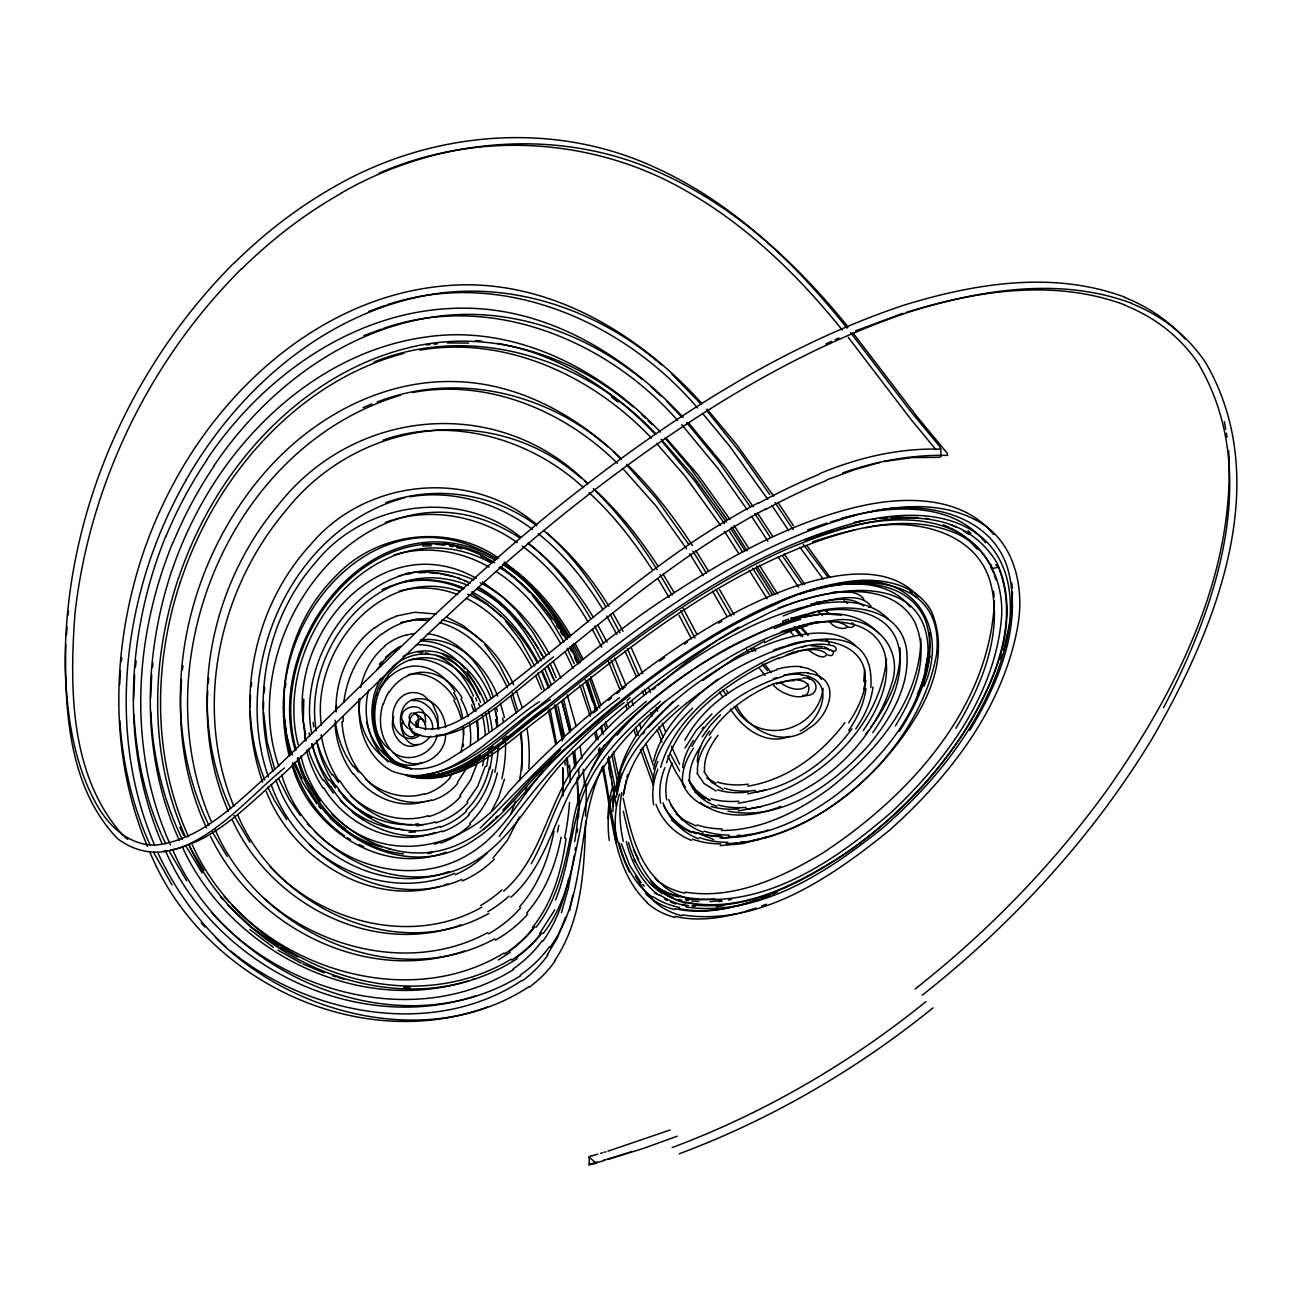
<?xml version="1.0" encoding="UTF-8"?>
<svg xmlns="http://www.w3.org/2000/svg" width="1302" height="1302" viewBox="0 0 1302 1302"><rect width="100%" height="100%" fill="white"/><g stroke="black" fill="none" stroke-linecap="round" stroke-linejoin="round"><path stroke-width="1.5" d="M864.658 669.309L863.747 681.402M335.949 710.583C335.574 683.875 345.242 656.826 363.697 637.313A81.342 70.894 -63.3 0 1 374.943 627.483M585.705 820.781C584.289 868.467 582.157 920.075 554.489 960.909M994.435 600.727C989.911 708.369 908.601 796.629 822.62 853.087C781.835 877.402 734.084 900.073 685.324 892.114M1012.549 592.215L1010.905 618.531L1003.386 650.837M119.654 684.592L120.435 671.148M263.395 708.906L263.639 701.713M359.222 698.604C354.844 750.164 404.987 789.158 451.713 757.585C531.932 708.516 597.976 639.428 678.244 590.115C736.541 552.585 799.021 518.701 867.539 504.655C910.489 496.29 963.659 497.576 993.572 534.438M250.098 707.474L250.537 695.284M133.634 698.881L134.659 674.875M432.362 729.478C434.949 718.265 419.618 705.131 411.465 716.539C405.964 723.196 410.748 737.388 420.465 734.995M150.609 698.002L151.716 674.892M336.128 711.966L336.616 705.505M283.722 705.521L284.259 696.521M303.789 699.174L303.301 721.145L305.514 740.187M65.8 644.604C64.465 711.266 68.941 788.035 117.701 838.813C179.22 884.025 241.179 802.537 284.503 767.952M66.5 634.79L67.069 626.929M207.718 690.906C205.358 731.919 211.787 773.73 228.403 811.39M208.255 683.452L208.645 677.854M181.596 679.693C177.43 730.129 185.047 782.046 206.595 828.039M823.141 688.416C817.298 732.212 757.699 747.413 734.54 706.823M264.208 692.697L264.68 687.277M251.319 686.528L251.628 683.029M121.346 661.497L121.721 657.64M438.416 729.12L437.7 716.019L432.769 704.268M445.658 734.019C446.13 758.594 414.166 774.006 396.378 755.778M135.489 666.933L136.124 660.977M152.578 667.145L153.001 663.255M425.119 724.644C429.823 693.657 385.538 708.337 408.112 728.436M616.871 787.092C620.143 753.256 641.528 724.579 664.964 701.371M616.936 794.855L621.477 773.486M623.967 793.309L626.213 780.142M360.084 698.962C355.69 726.19 366.741 757.455 391.821 771.044C448.881 793.178 496.827 728.453 539.353 701.762M182.443 669.781L182.964 665.81M67.932 615.146L68.469 611.24M566.061 838.407C561.78 870.045 552.813 902.351 532.355 927.545M343.809 702.331C346.446 680.588 355.69 659.496 370.81 643.53M575.077 850.255L575.468 847.602M863.812 689.149C875.025 642.765 818.877 632.642 786.375 645.906M870.843 687.602C876.718 598.464 752.735 654.288 716.702 680.897C676.633 709.02 631.193 743.979 623.219 795.652M616.123 789.435C621.998 746.746 656.127 715.303 688.172 689.914C717.321 667.845 749.513 648.998 784.732 638.566C807.549 632.398 836.828 627.678 855.56 645.808M616.188 797.198C621.266 758.74 650.251 729.169 678.619 705.326M574.296 855.447L568.258 888.566L561.406 912.751M285.284 687.244L285.887 683.534M572.701 895.271L569.576 910.554M554.017 830.969C548.728 858.49 538.247 885.751 519.433 906.924M561.113 837.17C555.824 864.707 545.359 891.968 526.529 913.141M930.084 656.11L926.113 672.092L920.123 688.237M568.746 878.297C563.912 900.479 556.41 922.565 542.934 941.086M360.67 687.521C363.876 671.734 372.095 656.794 384.595 646.476M368.596 690.076C362.151 715.123 368.678 744.093 388.029 761.882M653.539 761.149C661.481 727.688 688.009 702.689 713.984 682.085M653.604 768.896C658.942 744.793 675.282 724.937 692.599 708.142M660.635 767.366C675.803 714.505 726.19 680.555 772.802 657.038M940.874 456.123L939.605 457.327L911.791 457.604L884.025 461.51M489.601 766.829C485.955 783.055 478.127 798.565 466.1 810.186M492.758 769.547C488.95 786.18 480.926 802.065 468.639 814.043M497.348 772.916C492.905 791.811 483.726 809.877 469.68 823.434M504.46 779.133L498.65 797.101L491.749 810.755M393.757 716.637C387.882 730.829 402.139 753.305 418.088 744.207M485.304 766.292L477.557 786.587L466.979 801.755M925.185 669.765L929.514 647.81L929.758 632.821M666.559 762.744C681.337 716.1 724.97 685.438 766.227 663.369M626.913 777.392L627.678 774.657M180.213 582.336C153.262 664.427 152.155 757.373 188.595 836.779M477.476 762.777L470.445 780.37L459.883 795.538M171.359 571.903C142.927 658.307 141.104 756.543 179.302 840.311M178.455 578.121C150.462 661.465 148.77 756.104 185.551 837.072M425.266 729.852C427.43 722.822 420.953 715.84 414.687 713.838M437.13 735.532C433.029 754.428 408.877 764.29 393.139 752.458M515.478 801.267L510.921 813.945M1000.668 659.333L1002.296 654.239M565.524 917.259L557.451 937.652L547.393 954.692M383.423 703.91L385.864 697.53A43.471 38.214 -61 0 1 389.152 691.574M923.997 686.268C949.304 629.842 915.469 572.424 850.352 582.303M402.985 720.885C398.07 729.348 409.935 743.116 417.161 733.612M165.761 536.245C126.522 632.935 120.207 746.209 161.839 843.191M172.857 542.462C133.797 637.768 127.303 749.887 170.464 844.982M377.043 695.528L377.857 693.413M555.58 900.007C566.94 871.315 570.13 840.376 578.007 810.723C589.367 764.795 625.058 730.357 660.439 701.42M519.27 817.054L507.357 840.392L492.986 858.051M829.26 643.92L828.023 640.975M591.385 769.384L604.453 744.793M917.308 694.422L919.424 689.783M684.917 740.333C703.438 705.212 739.455 681.434 776.676 669.912M684.998 748.097L696.358 730.194L711.966 713.935M692.029 746.551C710.534 711.429 746.567 687.651 783.771 676.112M602.549 766.748C574.931 823.84 588.65 894.409 550.03 947.286M430.685 736.118C401.683 770.784 383.162 691.639 424.55 699.207A24.836 22.476 -63 0 1 427.626 700.118A27.098 24.526 -63.2 0 1 430.604 701.55C439.685 706.823 444.714 717.239 445.61 727.427M465.66 769.58L457.23 782.73M554.717 909.87L539.451 933.762M1163.532 707.718C1217.175 605.284 1262.061 472.431 1198.735 364.365M409.739 722.382C407.233 728.274 413.971 733.238 418.853 734.898C427.3 738.022 436.723 736.981 445.138 734.295C487.013 718.004 518.522 683.664 553.562 656.859M381.014 678.309C365.065 705.179 370.468 743.068 394.555 763.379M531.265 863.714C543.845 841.841 550.925 817.428 562.318 794.985C581.685 757.113 614.137 728.095 646.394 701.29M955.847 728.355C981.22 686.349 1002.459 636.06 991.375 586.209C979.088 531.395 913.662 517.106 865.765 527.815M969.892 730.227C997.804 684.299 1021.126 629.273 1009.245 574.638C995.558 512.679 920.726 498.878 867.604 512.418M895.434 725.8C914.085 695.577 930.67 656.078 914.395 621.363C893.937 585.151 844.721 588.439 810.088 597.748M702.169 729.006L703.373 727.053M702.25 736.769L710.876 724.823L720.462 714.814M709.281 735.223C723.131 713.073 745.102 696.944 768.554 686.089M186.267 479.592C236.883 391.349 320.227 316.891 421.913 296.238C507.178 278.514 596.56 308.672 661.465 364.755M377.287 669.374L383.846 660.374L391.69 652.676M899.356 731.333C920.237 699.239 938.921 658.259 925.152 619.817C907.836 579.195 854.991 579.276 818.584 588.862M872.747 732.668C890.242 707.556 905.72 676.194 898.217 644.881C888.989 610.801 847 605.43 817.526 611.859M863.259 730.568C878.72 707.816 892.472 678.912 883.96 651.016C872.291 619.085 831.294 618.352 803.464 625.318M206.872 459.508C263.216 375.35 356.276 309.046 460.355 308.2C547.182 306.898 625.855 355.592 683.257 417.437M213.984 465.709C266.064 388.452 347.78 326.33 442.306 315.833C514.306 307.711 586.73 334.142 642.244 379.403M844.9 722.61C821.513 754.151 787.124 779.817 747.739 786.18M851.996 728.827C828.609 760.368 794.236 786.017 754.835 792.381M870.615 727.688C887.411 704.691 901.57 677.203 900.04 647.973M536.18 927.219C557.972 898.982 565.198 863.145 571.969 828.951C577.86 784.829 601.459 745.428 634.269 715.823M543.276 933.436C566.777 902.986 573.173 864.056 580.692 827.388C588.781 771.272 630.168 728.176 673.411 695.154C720.299 659.805 773.16 626.604 832.857 620.517C870.81 613.519 905.02 646.313 891.447 684.478C871.526 748.162 811.895 800.584 745.265 809.372M795.636 679.595L803.513 681.206L808.233 684.543C800.974 693.331 787.466 688.14 779.979 682.297M642.993 734.035L644.75 731.773M388.37 675.624C368.238 699.841 370.842 738.82 393.334 760.661M865.488 734.328L868.564 730.455M450.134 776.513L451.534 774.788M617.115 735.223C638.208 709.297 665.322 689.035 692.436 669.846M543.406 770.947C519.303 798.81 502.507 834.224 469.827 853.64C421.295 884.302 354.274 871.347 314.807 831.571M648.396 727.248L672.955 701.55M379.37 664.215L381.437 661.823M499.187 836.437C535.187 786.913 574.54 739.487 624.097 702.641M502.832 810.153L531.07 778.808L560.739 749.806M234.393 262.565C128.117 368.905 63.44 518.001 65.198 668.919C66.988 715.823 73.709 764.258 97.276 805.629C109.319 826.786 129.988 845.861 155.768 845.112C205.553 839.139 240.968 797.931 277.131 767.203C371.086 676.324 462.666 582.531 565.231 501.107C667.438 420.416 778.352 347.52 902.514 305.612C973.75 283.559 1052.732 270.311 1124.602 297.1M241.505 268.782C149.372 360.654 89.529 484.279 74.963 613.6C69.494 688.742 69.771 776.724 123.397 835.851M495.476 818.112L497.364 816.11M493.653 820L483.791 829.407M415.973 727.183C420.237 723.342 419.407 714.375 413.385 712.861M392.732 667.21C366.513 691.281 367.294 736.965 393.058 761.084M503.646 891.121C541.811 858.067 547.393 804.603 575.663 764.941C608.441 720.527 652.937 686.154 698.523 655.769C732.603 634.123 769.108 615.081 808.672 605.837C834.924 600.173 867.457 597.96 887.964 618.71M510.758 897.338C543.39 868.825 552.78 825.045 572.148 788.149C627.141 703.861 720.397 640.698 815.768 612.054M420.09 734.816C415.159 739.796 406.745 739.715 401.423 735.386M653.148 689.653L655.638 687.391M658.177 685.129L685.275 662.816L717.256 640.226M593.468 712.926L597.472 709.525M480.21 828.088C525.357 783.348 568.225 735.89 619.508 697.677M608.604 700.264L611.468 697.905M616.888 693.527L619.524 691.395M550.437 699.483C507.52 727.379 465.335 783.723 408.307 775.846M915.143 988.967C988.885 930.881 1054.929 862.884 1109.581 786.506C1177.675 688.449 1235.614 572.994 1228.632 450.525M922.255 995.184C1012.403 924.062 1091.483 838.211 1151.342 740.024C1214.88 630.363 1275.537 483.433 1205.766 362.835A590.311 300.534 -44.9 0 0 1131.503 303.545M548.354 707.637C512.646 733.303 479.136 770.003 433.485 776.285M627.043 700.248L630.087 697.839M622.226 689.246L624.96 687.098M702.852 680.539L735.321 657.64L764.681 640.991M502.735 739.422L506.901 736.248M715.303 681.092L717.955 679.091M522.151 980.308C433.826 1039.045 309.274 1015.283 230.552 950.899M529.247 986.525C431.971 1050.616 293.78 1016.699 215.432 937.44M488.348 749.871L493.084 746.518M659.691 661.025L664.606 657.543M510.058 952.446L498.308 959.981M517.154 958.663C404.32 1032.014 241.309 963.594 189.441 845.551M800.193 730.927C819.121 721.568 835.998 685.308 808.249 676.34M695.268 667.942L699.532 665.094M513.639 969.485C417.73 1029.377 283.478 994.077 211.461 912.393M520.735 975.703C399.063 1050.502 226.45 976.777 172.84 849.994M684.478 644.051L687.554 642.016M701.013 664.134L714.538 655.655M475.246 758.627L480.129 755.486M504.151 952.95C417.796 1005.746 298.842 976.077 231.886 904.988M511.247 959.167C399.454 1026.481 243.653 959.655 192.452 845.112M718.639 639.315L738.836 627.043M473.619 759.668C454.349 771.679 430.62 782.893 407.575 775.585M716.067 654.743L720.706 652.009M718.509 623.153L721.861 621.217M481.724 907.234C413.239 946.228 322.099 922.825 270.116 866.79M488.836 913.434C397.712 964.863 275.991 907.608 237.713 814.857M722.252 651.098L730.194 646.638M758.513 502.751C650.626 558.395 565.621 646.638 467.385 715.954C453.324 724.237 436.072 732.717 419.456 727.379C413.759 726.581 404.531 717.402 411.774 712.959M765.625 508.968C666.429 561.846 583.589 638.566 495.899 707.653C478.046 720.039 458.841 735.109 436.04 735.256M487.68 932.606C416.282 971.78 323.091 951.371 264.273 898.445M494.776 938.823C393.399 993.654 259.244 931.695 215.204 829.83M731.805 645.776C773.648 625.757 840.067 591.564 878.98 633.7M340.847 193.298C436.772 137.621 558.656 126.278 660.439 172.922C735.467 206.448 796.938 263.688 848.107 326.981M421.881 762.5C411.318 767.985 397.989 765.071 389.347 757.325M825.956 343.923L831.473 341.368M835.135 339.659L838.813 337.95M382.056 589.708L386.564 587.641M454.658 873.235C406.533 894.767 347.959 879.957 309.909 845.226M461.771 879.452C386.141 912.897 296.319 858.881 271.142 784.325M772.33 894.279L777.05 892.277M363.095 407.607L371.835 403.913M770.751 894.897L762.207 898.201M777.961 807.484L780.809 806.377M379.142 173.133C476.32 130.721 592.166 137.182 684.185 189.799C746.192 224.611 797.882 274.966 842.28 330.008M819.918 473.537C858.067 457.62 899.275 447.872 940.614 449.19L940.028 446.895L910.212 410.797L850.629 332.694M827.014 479.754L854.926 469.566L879.745 462.487M761.556 898.299L766.325 896.476M761.621 906.046L766.39 904.223M670.091 1129.99L607.871 1151.212M677.186 1136.207L643.579 1148.364L607.562 1159.577M388.094 587.056L392.683 585.314M805.206 540.379L814.238 536.977M484.653 1007.992L487.241 1007.016M855.528 330.887L902.579 313.375M778.45 608.083L787.889 604.567M363.746 335.704L381.844 328.983M440.743 842.02L434.445 844.217M472.642 979.413L475.458 978.388M368.612 311.422L385.132 305.449M782.746 600.027L794.887 595.681M807.598 529.914L827.03 523.013M776.529 807.989C752.1 817.184 721.829 819.316 700.15 802.374M458.223 925.771L460.843 924.843M435.047 832.466C393.35 848.172 345.714 824.54 323.775 787.808M442.078 830.936C400.381 846.642 352.744 822.994 330.806 786.278M444.145 885.1L447.855 883.798M461.64 951.957L464.407 950.997M483.368 1008.48C353.737 1053.318 200.882 977.297 149.697 851.622M842.768 472.886C876.409 460.989 912.149 454.577 947.726 455.407L947.124 453.112L917.308 417.014L852.94 332.905M446.212 852.175C381.909 876.441 309.632 828.723 292.055 765.348M448.897 871.543C378.54 897.55 298.907 848.269 275.991 779.947M773.681 649.893L776.887 648.803M760.303 898.901C734.458 907.917 706.27 914.118 678.977 908.552M768.375 836.681L742.27 843.712L720.152 845.616M440.141 826.396C401.504 840.506 357.611 819.316 336.437 785.887M789.614 736.265C766.064 746.013 742.465 728.355 730.471 708.988M783.055 621.021L788.654 619.15M765.055 830.953L768.001 829.944M385.294 522.395L392.293 520.051M789.761 603.949L799.07 600.873M750.115 902.205L755.844 900.317M755.925 908.08L744.435 911.709M629.468 1152.254L631.698 1151.521M781.037 631.665L787.564 629.533M476.027 995.867C355.755 1035.562 215.872 966.165 165.81 851.541M812.773 541.713C858.962 526.887 911.953 513.183 958.37 534.406C989.911 549.2 1004.265 585.737 1001.417 618.987C994.435 695.073 946.131 760.368 892.261 811.455C837.837 858.653 768.375 907.722 692.42 898.331M377.141 402.025C455.244 371.542 546.27 392.227 608.229 447.139M400.202 395.336C230.047 446.228 142.113 661.595 211.25 821.513M454.3 927.089L456.921 926.243M627.238 1152.986L616.643 1156.339M815.996 536.408L833.671 530.744M460.257 952.397C363.258 983.108 253.353 926.275 210.55 836.356M800.014 594.086L806.833 591.954M762.891 838.179L767.692 836.681M373.902 362.021C472.691 322.457 585.037 358.327 655.915 433.859M403.978 353.33C320.618 375.301 253.011 437.944 211.331 511.849A313.863 246.355 -65.2 0 0 180.294 582.368M468.394 980.845C357.187 1015.804 230.112 951.485 182.41 847.081M396.264 616.041L414.703 612.282L436.284 614.007M403.376 622.258L417.161 618.971L431.141 618.434M765.413 789.858L747.804 793.927M763.574 831.441L742.921 836.551L721.601 838.228M615.26 1156.762L606.927 1159.268M394.229 584.842C416.786 577.339 442.045 579.292 463.496 589.35M778.482 648.25L784.813 646.313M744.37 903.946L748.194 902.791M592.312 1155.688L597.618 1154.174M382.951 440.157C452.25 415.663 530.728 438.969 583.605 487.697M830.774 521.907C879.241 507.585 936.919 495.362 982.701 524.006C1015.348 545.505 1024.007 588.325 1018.018 624.748C1003.777 706.579 950.395 775.959 889.689 830.074C832.385 876.653 760.156 926.812 682.297 914.883M854.698 515.397C734.279 549.607 634.465 629.403 538.507 706.563C502.751 732.294 468.997 769.205 423.101 774.885M790.526 618.515L806.931 614.039M605.853 1151.814L604.144 1152.303M605.935 1159.561L603.347 1160.31M793.976 648.966C806.052 645.564 819.121 642.26 831.587 645.499C836.633 645.515 838.472 652.693 832.076 651.081M385.766 502.702C436.04 484.442 493.946 493.702 536.652 525.617M404.71 497.706C290.134 528.514 230.633 668.61 268.424 776.952M452.982 927.512C365.813 954.057 268.782 900.724 232.195 819.739M789.158 629.078L801.495 625.79M602.549 1152.775L600.466 1153.377M800.909 600.352L808.249 598.269M424.371 793.764C404.043 800.16 381.307 793.292 365.716 779.345M424.452 801.527C398.087 809.811 369.15 795.913 353.867 774.055M431.483 799.981C405.117 808.265 376.18 794.366 360.898 772.509M773.372 678.619L776.741 677.658M428.407 815.687C401.439 824.02 371.347 814.678 350.922 795.961M435.519 821.904C398.933 833.199 359.026 812.22 339.855 780.712M597.227 1162.068L592.377 1163.451A10.221 5.859 -0.5 0 0 588.895 1164.704M604.714 1160.391L599.425 1161.905A10.221 5.859 -0.5 0 0 595.925 1163.174M761.361 806.605L738.234 810.918M742.645 904.418C720.852 910.44 697.514 913.874 675.201 908.682M739.276 913.125L742.71 912.181M906.469 312.317C976.516 290.704 1054.132 278.612 1124.668 304.847M393.757 555.026C425.428 545.196 460.664 550.567 489.129 567.151M440.401 886.255C368.889 907.103 292.234 858.181 266.259 791.307M383.667 328.316C489.536 291.843 606.195 339.269 677.577 420.4M855.105 529.784C736.069 560.69 638.192 639.852 543.91 715.156C511.36 738.869 480.129 771.012 438.595 777.294M808.802 591.433L816.631 589.367M835.558 530.256C886.516 514.827 959.818 509.945 989.748 564.059M394.067 519.612C435.893 507.373 482.131 517.594 517.285 542.592M842.215 518.098C889.266 505.322 951.681 500.31 985.565 542.755M862.754 520.914C741.424 550.974 641.365 630.933 545.603 707.442C509.44 733.221 475.36 771.24 428.749 775.862M386.971 304.798C500.147 267.187 623.121 320.601 697.53 407.965M737.55 913.565C717.321 918.642 695.821 921.246 675.266 916.429M755.551 840.132L758.496 839.399M762.581 838.586C807.777 827.014 847.13 798.793 879.11 765.56C915.339 725.458 954.724 667.129 931.5 611.517C916.103 582.987 879.582 577.502 850.271 581.343C802.618 587.495 758.496 608.799 717.402 632.723C659.479 667.356 606.748 710.013 557.386 755.86C523.241 784.292 499.838 826.412 457.848 844.673C392.276 873.675 315.637 822.473 300.974 755.86M398.835 575.907L402.399 575.045M802.178 617.408L824.312 613.665L841.483 615.211M802.26 625.172L805.531 624.374M809.291 623.625L817.314 621.803M791.225 652.709C803.659 650.007 816.859 645.89 829.504 649.649C836.014 650.544 833.736 657.738 827.844 655.004M810.674 603.998C827.372 600.889 848.985 594.282 863.633 605.967M817.705 602.452C833.654 599.897 859.499 591.287 870.94 606.13L868.515 607.497M400.886 622.405L414.785 620.029L428.732 620.403M398.965 591.173C418.284 585.981 439.23 587.3 457.816 594.672M750.554 834.208L734.474 837.088L720.087 837.853M686.219 902.237C741.163 913.418 795.245 885.181 840.311 856.765C888.257 824.654 930.084 783.202 961.966 735.06C992.742 686.561 1020.784 624.537 998.536 567.184L991.506 568.714L991.473 564.84M759.619 839.269L752.589 840.636M751.108 841.125L754.07 840.49M728.485 900.007L731.626 899.356M807.159 623.983L811.846 623.023M853.9 522.411L861.761 520.833M429.107 852.696L432.427 852.029M808.737 613.6C842.833 602.712 898.966 604.34 906.452 648.705C911.123 685.536 890.096 719.876 867.278 746.925C832.743 784.634 781.965 822.05 727.932 811.113M422.971 824.882L417.096 825.907M855.723 522.46C899.34 512.207 953.65 508.415 987.876 543.048C1013.363 570.471 1014.014 611.517 1005.518 645.971C986.574 718.037 938.661 779.166 883.277 827.454C828.511 871.559 759.863 917.454 686.008 907.006M748.276 841.678L741.473 842.768M822.522 587.169L825.989 586.551M798.224 651.13C807.289 650.072 819.332 647.11 826.672 654.141C824.231 661.188 812.399 652.937 808.558 650.121M407.77 574.019L411.351 573.417M813.327 622.763L820.455 621.754M427.788 853.51L431.418 852.908M404.922 573.791C423.427 570.146 442.826 572.148 460.403 578.885M404.987 581.555C424.859 577.616 445.789 580.22 464.342 588.227M162.88 851.329L166.705 850.711M170.546 850.108C216.604 840.815 249.886 802.699 284.243 773.421C378.198 682.525 469.778 588.732 572.327 507.324C674.55 426.633 785.464 353.737 909.61 311.829C980.845 289.776 1059.828 276.529 1131.698 303.317M723.7 905.655L716.181 906.697M801.853 646.882L805.189 646.378M719.143 901.57L722.252 901.082M839.513 583.426L846.805 582.596M718.818 905.606L723.407 904.988M412.669 392.504C487.664 378.394 564.45 410.748 617.408 463.3M873.186 519.124L876.93 518.652M409.56 496.794C452.852 489.406 497.869 503.06 532.502 529.328M415.322 824.199L418.512 823.808M831.213 585.623C858.36 581.473 891.837 583.198 909.968 606.878M721.341 900.626L710.143 901.602M737.339 835.461L740.057 835.168M419.83 350.124C506.201 335.428 592.817 376.115 651.456 438.09M880.071 518.44L887.899 517.594M714.749 899.064L700.216 899.78L686.366 898.771M412.018 729.087L409.528 728.941M426.063 344.884L429.953 344.525M433.843 344.167L437.716 343.809M411.286 700.427L417.519 700.736A24.836 22.476 -63 0 1 420.595 701.664A27.098 24.526 -63.2 0 1 423.573 703.08C432.655 708.369 437.684 718.785 438.579 728.974M738.169 803.155C809.665 793.048 878.915 732.538 886.548 659.121M415.403 831.945L409.056 832.336M740.675 841.971L744.435 841.678M737.404 843.224L726.174 843.663M833.052 592.182C843.029 592.085 857.237 589.985 863.893 599.099M421.49 654.239C451.322 651.895 475.328 677.089 484.865 703.226M419.57 672.402C437.407 670.969 453.519 683.094 462.096 697.97M882.544 517.936L886.532 517.757M890.535 517.578L909.772 517.757M422.027 544.236L430.832 544.122M412.148 824.459C386.466 826.038 361.061 814.645 343.158 796.515M811.292 645.792L822.913 646.589M418.544 572.734L425.721 572.554M891.821 517.171L917.926 517.545M416.315 644.767C435.389 643.693 453.308 654.385 465.058 668.805M403.669 987.437L410.13 987.404M422.58 545.929L431.304 545.88M727.2 844.07C824.638 837.886 919.44 748.601 936.61 654.011C946.538 562.773 830.204 575.061 777.473 603.428C702.82 635.815 637.443 685.861 577.079 739.748C535.822 771.061 510.563 820.341 464.733 845.698C397.305 881.047 313.066 828.756 297.361 758.203M721.52 830.481C760.661 830.595 797.247 811.895 828.235 789.403C875.172 753.093 920.091 701.094 920.888 638.81M728.632 836.681C767.773 836.812 804.359 818.095 835.347 795.62C880.868 760.58 923.102 711.429 928.082 651.976C928.18 561.65 810.576 589.985 760.824 617.099C693.006 649.828 632.463 696.131 578.121 747.918C538.833 780.305 520.393 832.173 476.939 859.857C404.304 905.655 304.717 853.315 281.769 775.162M447.432 342.914L468.753 343.077M420.481 640.991C453.584 641.121 479.234 668.821 490.708 697.726M417.519 651.521L422.987 651.83M419.39 652.448L422.401 652.579M429.286 572.717L438.123 573.498M802.862 695.349C820.634 698.116 820.211 676.08 802.667 678.065M403.295 829.537C382.886 828.577 363.209 820.162 347.52 807.207M698.767 901.554L691.753 900.919M475.621 340.538L481.594 341.059M691.834 906.029L695.219 906.322M436.072 544.285L444.731 545.196M403.474 853.933C352.24 848.758 311.259 805.84 298.256 757.504M688.433 897.859L691.769 898.266M693.461 904.971C750.945 910.733 805.238 881.015 851.15 849.718C896.134 817.493 935.438 777.066 965.303 730.406C995.184 681.76 1022.444 618.548 996.779 562.513C950.72 487.648 845.161 523.957 781.493 551.495C695.61 590.896 620.663 649.438 547.426 708.255C506.364 735.028 461.299 792.918 405.801 775.146M427.398 633.651C460.208 638.013 483.286 667.34 493.312 697.026M688.498 905.606L682.167 904.483M425.412 652.872L428.407 653.36M444.194 543.618C462.161 546.238 479.38 553.106 494.679 562.822M449.874 546.108L453.308 546.726M497.38 343.386C558.737 353.867 612.965 389.835 655.264 434.38M685.389 899.877L688.546 900.447M439.897 573.694L453.698 576.721M925.494 518.31L929.075 518.961M387.54 848.367L390.421 848.904M837.072 621.9C859.06 627.889 837.935 632.756 830.106 622.226M441.866 619.898C475.295 626.962 500.147 654.825 513.737 684.885M411.53 768.815C388.452 764.567 371.216 743.947 366.464 721.633M679.123 896.02L682.102 896.72M456.628 547.556L461.624 548.809M381.893 847.016C362.607 841.987 344.835 831.799 330.236 818.291M410.537 768.685L394.766 761.833L382.153 750.863M439.36 622.519C471.194 631.307 494.369 658.552 507.357 687.83M337.56 977.346L344.233 979.283M713.577 839.464L699.841 834.045M847.065 626.376C850.45 629.192 857.774 625.888 851.752 622.812M460.452 591.531C381.714 563.978 310.641 650.43 321.399 725.1M332.596 975.8L335.883 976.874M709.785 800.079L695.138 792.365M716.881 806.296C705.293 802.52 694.763 794.301 689.979 782.876M709.85 807.826C698.263 804.066 687.733 795.847 682.948 784.422M824.557 647.029L828.105 648.738M324.052 972.838L302.829 963.936M408.226 768.326L396.296 762.516L386.238 754.444M696.131 825.973L685.096 820.732L676.031 813.994M703.226 832.19C687.83 826.786 674.762 814.808 668.723 799.558M696.196 833.736C682.134 828.756 669.944 818.388 663.402 804.913M474.009 579.943C380.428 538.133 294.594 645.271 311.699 733.661M458.044 578.023L466.979 581.473M468.264 585.461C380.51 549.395 301.918 648.282 316.256 730.764M446.684 617.148L463.349 625.692L481.496 640.893M691.395 832.564L680.36 826.982L671.295 819.934M698.49 838.781C682.248 832.596 668.968 819.218 663.043 802.846M691.46 840.327C675.217 834.143 661.921 820.748 656.013 804.392M943.104 524.804L949.646 527.522M716.002 783.251L706.66 777.994M723.115 789.468L711.234 782.046L703.991 771.695M716.067 791.014L704.203 783.592L696.961 773.242M436.349 655.394C453.877 662.913 466.376 678.96 473.456 696.261M467.76 594.265C498.21 607.237 521.239 633.26 536.701 661.953M464.261 580.48L470.282 583.263M480.877 556.068L483.937 557.516M359.254 844.542L363.811 846.691M950.72 524.657L955.635 526.985M825.907 639.803L827.079 640.372M495.232 560.218C378.491 494.565 263.997 638.761 296.27 749.903M301.087 963.138L277.912 950.167M297.767 956.954L280.435 947.482M466.425 598.399C495.297 612.754 516.894 638.598 531.444 666.917M709.883 800.73L693.396 788.784M371.265 817.623L354.356 806.605L338.487 790.281M491.814 563.294C379.858 501.954 270.409 637.752 298.223 744.76M477.395 589.481C502.881 602.305 523.03 623.837 537.84 647.908M471.829 591.808C501.319 607.139 523.339 633.862 538.442 662.995M476.337 578.332C379.256 523.534 282.241 640.145 305.71 734.084M480.357 582.889C510.547 598.155 533.462 624.846 549.46 654.19M496.99 559.144C379.012 491.293 262.06 637.931 295.342 750.587M485.483 558.232L491.456 561.487M442.534 654.141C459.28 663.206 470.998 679.53 477.753 697.009M495.395 558.216C372.258 480.471 249.919 638.013 292.332 755.014M951.274 528.189L961.169 534.064L969.844 541.095L977.265 549.249M471.845 593.549L487.387 603.965L501.221 616.464M519.335 537.661C375.871 444.031 230.568 628.899 278.823 766.357M498.975 567.314C527.359 584.354 549.314 610.378 565.817 638.761M477.59 587.283C506.006 604.128 526.871 631.34 541.127 660.732M482.456 581.831L502.149 596.365L515.608 609.775M479.51 587.755C507.731 604.063 528.97 630.217 544.057 658.731M363.225 819.853L352.451 812.481M498.699 558.167C449.141 523.111 377.108 532.062 335.867 575.972C289.174 621.851 273.518 693.364 289.239 755.974M504.346 563.473C532.258 581.017 554.001 606.944 570.52 635.197M278.921 946.521L252.1 927.577L228.062 905.199M347.455 837.772L350.498 839.725M502.491 564.433C530.988 582.189 553.171 608.587 569.771 637.492M963.887 531.2L968.965 534.585M124.732 837.267L127.824 839.351M520.523 537.091C459.28 487.925 364.283 501.693 315.8 562.236C266.308 618.157 250.814 700.606 272.964 771.435M496.16 571.432C523.485 589.253 544.692 615.146 560.527 643.416M655.248 887.427L649.438 883.13M662.344 893.644C644.571 882.007 633.976 862.282 628.427 842.264M273.42 947.351L249.903 929.595M504.265 561.943L520.068 574.524L531.802 586.046M500.228 566.826C520.8 580.497 538.035 598.741 552.146 618.922M342.931 826.982L345.876 829.048M344.477 835.77C319.348 818.421 301.38 791.779 292.397 762.777M503.793 563.847C530.858 583.15 551.56 610.166 567.119 639.298M659.203 895.451C641.414 882.821 631.356 862.168 626.229 841.483M652.156 896.997C634.383 884.367 624.325 863.714 619.199 843.012M844.168 600.84L847.618 603.444M536.766 524.836C471.552 467.678 365.553 478.55 310.576 544.675C252.93 607.22 234.702 702.266 262.662 782.225M580.92 477.948C492.774 399.942 356.292 420.22 285.398 511.165C217.89 590.945 193.445 708.744 233.921 806.508M527.635 543.308C554.636 562.903 576.281 589.074 593.435 617.522M522.216 546.075C549.444 566.142 570.992 592.996 588.146 621.949M502.735 568.225L515.429 578.413L529.556 592.41M655.264 878.427L657.282 879.973M664.378 886.19C637.28 865.439 630.347 829.634 623.186 798.256M341.466 825.956L332.775 818.909M633.016 406.81C572.115 354.356 487.062 327.73 407.917 347.943C322.912 368.938 253.581 431.938 210.68 506.608A317.216 248.731 -65.2 0 0 178.553 578.137M611.598 397.094L617.994 402.09M830.041 614.463L824.768 610.068M683.273 829.374L669.244 814.678M543.797 530.581C569.853 551.739 591.645 577.811 608.994 606.472M538.279 533.674C564.45 554.571 585.656 581.066 602.94 609.613M653.376 884.546L655.329 886.174M528.579 543.227C554.082 563.831 574.426 590.213 590.603 618.596M587.853 483.807C499.415 394.473 355.12 406.94 278.286 504.948C208.89 586.925 184.819 709.655 230.617 808.656M650.788 881.21L652.693 882.837M659.788 889.054C636.938 869.801 629.663 839.106 623.365 811.244M400.788 734.881C384.057 721.992 394.929 688.253 417.437 692.99A24.836 22.476 -63 0 1 420.513 693.917A27.098 24.526 -63.2 0 1 423.508 695.333L432.069 703.243M346.332 806.182L340.261 800.665M967.891 530.777L970.804 533.315M995.704 564.694L998.536 567.184M704.919 799.021L696.326 790.509L688.53 780.093M620.484 457.93C575.272 414.296 515.885 381.909 451.827 381.535C381.079 380.607 314.287 417.161 267.886 469.013C183.484 563.278 152.643 709.297 208.89 825.273M645.271 893.123L647.094 894.718M654.19 900.935L644.327 890.535L635.36 876.034M647.159 902.465C610.963 867.946 613.047 812.936 602.175 767.643M909.821 591.336L912.474 593.696M332.043 814.271C385.343 868.418 467.825 849.229 508.887 791.649C545.033 751.84 585.835 716.523 627.955 683.208C679.4 643.562 734.637 607.139 796.45 585.916C835.07 573.645 887.557 562.855 918.496 596.739M808.021 635.343L798.744 626.116M416.005 721.861L418.381 725.849M546.596 532.925C570.357 553.887 589.79 579.39 605.739 606.683M331.359 817.591L324.442 810.82M772.9 683.957C778.417 694.552 813.62 706.319 808.233 684.543M593.37 488.575C618.499 511.214 639.673 537.938 658.047 566.256M584.923 481.122L587.609 483.628M589.025 492.628C613.519 515.087 634.041 541.551 652.058 569.381M651.13 386.743L660.977 396.02M226.532 947.498C197.741 921.181 174.712 888.859 158.226 853.575M627.076 464.326C652.156 488.592 673.46 516.503 692.534 545.652M613.388 451.713L621.298 459.378M622.682 468.411L656.289 506.283L686.577 548.826M827.193 611.826L829.553 614.121M822.522 615.667L817.754 610.833M660.456 432.085C600.401 368.564 513.346 323.384 424.045 337.299C329.162 351.117 250.098 419.032 203.568 500.391A317.216 248.731 -65.2 0 0 171.457 571.936M641.381 414.215L645.369 418.105M648.038 420.692L652.025 424.582M671.718 373.951L701.29 404.352M595.665 491.147C619.427 514.534 639.526 541.388 657.071 569.674M666.608 401.325L681.597 416.884M661.074 439.246L691.883 474.335L726.532 522.232M656.631 443.477L684.852 475.865L720.527 525.292M229.282 902.286L224.221 896.736M800.128 634.969L793.569 627.841M642.716 884.465L644.327 886.125M816.484 601.801L818.893 604.34M307.353 823.938L309.876 826.591M626.522 464.57L656.224 498.52L688.644 544.334M665.647 437.488L697.612 474.416L730.064 519.514M664.98 438.123L690.516 468.199L727.004 519.352M201.208 922.972L205 927.024M808.021 634.66L800.03 625.465M800.99 636.19L795.555 630.135M702.006 403.653C636.906 331.05 542.771 275.585 442.241 286.082C329.146 297.051 233.953 377.32 179.171 473.375A357.676 277.57 -65.3 0 0 141.576 557.874C111.598 650.756 108.977 755.518 147.451 846.381M707.116 409.186L736.541 444.421L773.681 496.143M532.909 587.283L552.064 611.175L567.949 637.02M688.709 423.101L725.377 467.402L753.126 506.576M686.626 422.564L718.281 461.185L750.359 506.852M681.678 424.631L718.346 468.932L747.136 509.652M802.862 636.515L794.48 626.441M681.923 820.016L671.083 805.385M661.725 441.118L695.04 481.382L724.465 523.632M935.992 449.711L910.277 418.544L848.334 337.413M913.809 594.868L916.055 597.472M505.453 620.989L520.409 640.389L534.797 666.071M220.38 896.736L222.87 899.633M767.529 670.644L761.995 663.987M318.73 806.166L320.78 808.526M706.286 410.065L740.285 452.559L769.742 494.597M702.641 413.483L729.511 445.968L767.708 499.252M484.702 644.392L498.682 663.548L509.098 684.299M516.796 611.061L533.104 632.512L546.075 655.02M532.274 595.372L550.844 619.817L563.88 641.919M641.186 882.74L629.777 865.602L621.396 843.81M358.392 772.021L353.802 766.292M827.616 576.721L803.188 544.35M793.634 635.588L788.41 629.208M791.649 617.701L794.204 620.81M847.049 328.169C794.448 262.011 731.382 201.533 653.344 166.705C551.543 120.077 429.66 131.404 333.751 187.081A505.99 400.332 -74.3 0 0 234.506 262.76M771.077 672.646L764.323 663.776M765.039 675.413L759.18 667.926M333.361 793.211L323.71 780.061M830.139 577.437L806.931 545.717M823.108 578.983L799.884 547.247M316.76 803.741L302.943 783.007L293.894 763.118M300.323 815.524L289.207 799.493L278.53 778.629M335.525 788.084L329.325 779.67M320.015 801.202L304.31 776.627M828.804 649.356L829.52 650.593M782.648 621.624L784.569 624.195M802.699 584.956L782.258 555.612M338.422 782.535L332.759 774.495M467.125 671.393L474.433 682.508L480.178 694.552M286.668 819.511L274.38 800.356L267.805 787.075M685.34 787.14L676.015 772.493L667.845 755.892M736.688 706.319C750.017 731.74 784.504 748.52 809.177 728.062C827.193 718.199 842.117 683.127 815.28 674.794A64.563 31.15 -29.4 0 0 808.086 673.394M804.701 584.207L784.227 554.001M798.679 587.186L778.222 557.11M227.166 856.423L212.324 831.978M203.909 870.485L189.636 846.918M202.136 873.024L185.795 845.861M332.824 782.258L334.712 785.057M777.896 502.377L793.504 525.748M774.967 502.393L793.113 529.588M771.907 505.469L788.703 530.646M808.151 676.78L809.372 679.302M757.471 513.069L772.721 536.294M751.531 516.276L767.838 541.16M249.951 842.248L233.937 815.475M750.815 648.233L752.963 651.488M171.994 884.986L153.652 852.419M775.032 594.607L756.657 565.979M754.769 513.476L769.921 536.733M730.568 528.319L745.053 550.876M724.53 531.395L738.95 553.903M734.116 525.569L748.634 548.126M731.984 527.001L747.12 550.779M769.726 595.144L752.702 568.29M767.106 598.757L749.187 570.292M726.353 695.284L722.887 689.8M777.685 594.07L759.457 565.345M753.663 647.843L755.778 651.163M746.632 649.389L748.748 652.709M729.462 531.297L742.628 552.113M772.346 594.444L756.218 568.746M695.756 550.551L708.321 570.715M692.876 551.023L706.302 573.01M689.767 553.773L703.324 575.663M556.426 625.269L558.477 628.524M663.157 574.28L674.159 592.573M186.593 880.689L169.732 852.11M455 691.753C446.423 676.894 430.311 664.752 412.457 666.185A39.874 35.187 -61 0 0 382.397 685.584M455.065 699.516C446.488 684.64 430.376 672.516 412.522 673.948A39.874 35.187 -61 0 0 408.307 674.696M660.049 574.556L672.092 595.16M658.145 579.048L669.163 597.602M679.595 771.028L670.66 754.411M638.712 859.353L633.602 850.027M417.372 727.118C412.555 722.398 421.083 715.01 423.655 721.747M726.646 690.451L728.306 693.25M719.615 691.997L722.105 696.179M560.527 631.763L562.497 635.083M612.851 612.884L623.088 631.372M606.765 616.058L616.855 634.448M719.583 589.708L734.035 614.772M715.888 589.367L731.219 615.992M712.552 591.254L727.004 616.318M597.699 624.814L607.041 642.179M540.102 651.553L543.211 657.119M610.247 614.544L619.915 632.87M633.976 859.401L635.246 861.68M683.143 608.457L696.863 634.22M594.721 626.002L603.412 643.042M592.361 629.289L601.752 647.257M573.368 643.937L581.489 660M680.653 610.719L694.942 638.013M679.042 615.358L691.476 638.924M570.146 646.557L578.706 663.808M575.045 643.237L583.166 659.398M569.723 648.005L571.415 651.244M629.387 872.031C612.917 839.025 610.426 801.446 603.217 765.804M821.497 679.335L815.719 672.239L808.168 668.577A64.563 31.15 -29.4 0 0 800.99 667.177M567.135 648.266L574.345 663.776M565.621 652.823L573.043 668.431M572.164 645.141L580.318 662.62M679.514 764.193L671.409 746.323M553.187 661.237L560.934 678.179M547.556 665.664L553.903 679.725M547.556 665.566L554.327 680.523M571.252 647.289L578.527 663.076M302.048 778.905L294.773 762.191M165.745 843.777C146.296 803.627 136.466 759.278 134.008 714.863M574.67 657.819L576.867 662.49M631.242 647.729L642.797 673.655M625.041 651.065L636.466 676.845M179.953 827.242L183.81 835.558M182.329 839.334C162.848 799.64 152.773 755.73 150.788 711.657M550.144 663.564L556.117 677.658M542.543 671.262L549.477 687.554M541.892 672.288L548.533 687.895M535.659 675.592L541.502 689.442M627.466 648.673L639.119 675.754M614.609 658.047L626.164 685.796M608.327 661.253L620.322 690.467M990.513 565.784L993.556 572.75M611.175 660.163L622.584 689.002M497.738 696.179C485.988 666.25 458.467 637.508 424.029 639.575A68.599 60.315 -81.2 0 0 420.546 639.917M480.568 702.478C471.275 678.651 449.141 656.208 421.881 657.819A53.203 47.425 -75 0 0 413.808 659.089M473.537 704.024C464.244 680.197 442.11 657.754 414.85 659.365A53.203 47.425 -75 0 0 409.43 660.049M154.482 844.835C116.513 756.429 119.035 654.515 148.623 564.075A357.676 277.57 -65.3 0 1 186.316 479.624M150.381 845.616C132.397 806.312 122.697 763.558 119.784 720.527M544.903 668.87L551.364 685.096M537.921 673.069L544.513 690.32M487.29 700.769C477.232 674.599 453.373 649.6 423.427 650.984A59.192 52.406 -78.5 0 0 414.508 652.286A57.142 51.087 -82 0 0 403.083 656.354M663.125 737.274L658.942 726.841M653.213 777.538L642.26 747.576M653.278 785.301L640.356 749.35M661.986 742.059L657.152 729.787M590.701 676.698L600.808 704.87M516.21 690.516L522.2 707.588M264.745 779.914C255.892 758.155 251.302 734.767 250.212 711.315M648.656 688.009L650.463 692.55M642.228 691.053L644.034 695.61M644.539 689.36L646.313 693.917M665.468 731.561L662.279 723.277M589.546 678.7L599.815 708.028M656.241 707.474L657.64 711.136M650.609 712.682L652.009 716.344M586.405 682.15L595.665 709.313M579.927 685.194L590.245 716.344M585.282 679.937L592.703 701.811M510.872 696.342L516.357 713.35M587.674 681.06L597.113 709.883M582.596 684.917L591.694 713.984M631.779 700.981L633.309 705.326M625.757 705.424L626.783 708.321M653.181 765.006L645.922 743.312M627.206 702.022L628.703 706.368M512.337 692.81L517.35 709.85M274.657 768.961L267.138 741.928L263.525 711.868M567.216 694.829L576.184 726.581M639.38 723.261L641.137 728.599M500.407 703.243L504.46 717.516M635.636 727.297L638.289 735.467M634.107 730.145L635.702 735.06M562.025 701.924L569.902 731.545M562.073 702.038L569.82 732.635M555.563 705.31L563.701 738.966M494.532 708.321L497.429 719.062M554.343 705.049L562.415 740.936M994.321 574.491L995.884 579.878M563.587 699.467L571.187 730.373M290.802 753.874L285.789 732.326L283.543 706.693M594.428 707.523L595.453 711.104M605.755 721.52L607.253 726.972M548.321 710.029L555.612 744.012M604.551 724.465L605.983 729.852M557.988 706.172L564.466 736.021M290.232 755.258L286.294 735.467L284.959 720.332M601.491 725.865L603.607 734.393M550.014 708.874L556.589 743.979M600.71 727.411L601.98 732.505M594.949 734.035L596.17 739.129M496.501 707.751L497.364 711.315M596.104 731.382L597.992 739.682M613.356 751.905L619.068 778.563M611.81 754.509L617.783 783.69M608.636 756.462L616.074 792.039M598.415 749.041L599.425 753.825M614.756 797.931L611.728 782.779M599.685 747.673L600.938 753.874M608.75 767.757L610.671 777.473M607.741 758.578L616.367 806.508M1224.352 421.734L1225.687 429.367M1226.37 433.192L1227.037 437M580.074 746.388L581.945 758.806M527.033 728.681L528.221 736.981A186.674 181.157 -15.5 0 1 528.807 768.668M573.791 752.589L575.663 766.341M574.621 751.042L576.102 763.021M520.654 734.442L521.191 738.527M572.978 751.628L574.8 768.131M566.549 757.764L568.242 775.52M583.198 769.238L584.679 786.327M993.589 591.189L994.093 596.918M567.444 759.001L568.16 767.773M576.998 779.442L578.43 803.757M1011.817 582.889L1012.256 588.488M564.775 760.628L565.133 765.055M577.372 777.31L578.544 803.627M343.044 716.8L343.223 721.552M940.825 448.848L940.89 456.595M933.029 1007.846A676.828 487.029 -37.5 0 1 679.302 1153.767M241.619 268.977A505.99 400.332 -74.3 0 1 340.912 193.477M765.413 509.587A280.679 86.567 -36 0 1 826.575 480.422M396.492 755.648A52.178 46.693 -53.8 0 1 383.081 703.829M389.51 691.801A39.874 35.187 -61 0 1 419.553 672.499M460.859 698.8A80.268 73.417 -62 0 1 468.102 716.637M469.615 723.717A80.268 73.417 -62 0 1 470.315 744.972M457.832 783.234A50.924 46.742 -49.8 0 1 431.613 800.6M360.442 772.916A107.041 94.428 -55.3 0 1 341.97 721.796M370.891 643.627A81.342 70.894 -63.3 0 1 382.056 633.7M382.202 633.944A80.496 70.845 -64.5 0 1 403.425 622.551M526.643 786.913A186.674 181.157 -15.5 0 1 525.308 793.894M494.255 859.222A91.352 80.431 -37.8 0 1 462.291 880.949M509.082 896.134A91.84 62.773 -30.4 0 1 487.811 911.693M784.016 675.396A62.333 29.865 -29 0 1 808.526 672.922M689.751 782.941A136.303 69.771 -17.5 0 1 700.574 746.664M745.948 807.403A75.321 45.196 -21.6 0 1 718.151 804.962M542.055 932.899A95.551 68.908 -33.9 0 1 516.373 957.654M772.623 657.705A85.102 28.237 -30.8 0 1 793.488 649.682M660.667 803.155A194.258 108.473 -5.9 0 1 664.948 767.627M727.883 842.329A91.97 60.771 -23.4 0 1 699.5 837.642M691.932 899.454A95.518 76.623 -40 0 1 664.036 886.581M388.061 675.299A51.559 46.547 -78.2 0 1 413.759 658.877M478.648 703.389A107.561 98.936 -59.1 0 1 479.689 706.221M482.261 714.831A107.561 98.936 -59.1 0 1 485.288 735.239M484.1 757.764A107.561 98.936 -59.1 0 1 482.537 765.804M467.89 802.553A63.733 58.216 -46.1 0 1 435.698 822.848M339.22 781.233A137.947 120.516 -56.4 0 1 321.106 734.686M569.592 765.202A285.024 258.61 52 0 1 570.162 782.307M569.511 802.39A285.024 258.61 52 0 1 564.58 838.244M527.798 914.004A101.898 83.507 -33.6 0 1 495.444 940.125M776.383 684.022A52.487 19.611 -27.1 0 1 801.527 679.091M768.554 686.105A54.228 21.792 -28.9 0 1 776.773 682.818M704.659 771.468A110.084 54.749 -22.8 0 1 718.037 735.37M755.388 790.395A64.628 36.993 -20.9 0 1 724.482 788.215M872.975 686.968A140.193 76.558 -28.9 0 1 855.772 728.925M616.318 838.911A297.572 162.066 25.5 0 1 619.459 794.057M686.61 905.932A101.523 73.775 -27.5 0 1 659.756 894.93M488.445 710.973A121.053 112.135 -55.9 0 1 492.058 729.901M492.4 751.531A121.053 112.135 -55.9 0 1 489.829 769.075M469.371 814.792A68.892 62.284 -44.3 0 1 442.306 831.783M330.203 786.75A152.952 133.113 -56.6 0 1 312.317 744.028M555.01 961.136A92.019 70.992 -34.1 0 1 529.605 986.981M783.153 615.992A135.587 43.845 -32 0 1 816.289 604.226M549.298 946.977A94.021 69.218 -34.3 0 1 520.295 975.068M173.101 542.56A336.421 262.288 -65.2 0 1 214.179 465.872M764.437 642.7A111.305 35.431 -31.2 0 1 807.712 625.562M623.267 841.32A303.268 171.897 23.7 0 1 621.77 792.527M693.982 903.881A101.523 74.019 -28 0 1 662.864 893.123M392.455 666.836A54.863 49.167 -80.5 0 1 421.49 654.125M485.581 713.154A115.015 105.95 -58.3 0 1 488.738 731.415M488.413 755.111A115.015 105.95 -58.3 0 1 486.557 766.357M466.783 810.886A66.304 60.022 -45.1 0 1 440.353 827.193M335.835 786.375A146.052 127.45 -56.1 0 1 316.516 740.708M586.112 783.82A330.073 272.346 62.3 0 1 585.477 816.061M540.379 934.299A99.391 79.08 -33.5 0 1 511.816 960.046M778.384 658.649A80.724 26.349 -30.3 0 1 797.54 652.074M766.211 663.597A82.14 28.237 -31 0 1 778.661 657.998M666.689 799.9A181.45 100.059 -9.2 0 1 672.255 762.988M729.283 835.135A88.894 57.858 -23.1 0 1 704.154 831.132M681.857 915.811A96.202 76.021 -39.2 0 1 653.946 901.163M391.479 652.335A66.744 59.274 -85.3 0 1 400.463 646.28M502.621 718.02A143.676 135.375 -47.1 0 1 503.321 721.568M505.518 742.645A143.676 135.375 -47.1 0 1 501.856 778.677M685.715 903.246A95.827 76.606 -40.5 0 1 659.528 889.315M588.83 1156.957A10.221 5.859 -0.5 0 1 592.264 1155.623M1124.472 305.091A590.311 300.534 -44.9 0 1 1198.833 364.267M389.461 757.194A52.178 46.693 -53.8 0 1 385.75 753.744M453.828 700.346A80.268 73.417 -62 0 1 461.071 718.183M462.942 727.639A80.268 73.417 -62 0 1 463.593 734.784M463.479 744.191A80.268 73.417 -62 0 1 463.284 746.502M428.993 800.616A50.924 46.742 -49.8 0 1 426.844 801.414M353.412 774.446A107.041 94.428 -55.3 0 1 334.923 723.326M521.06 738.543A186.674 181.157 -15.5 0 1 521.777 770.214M801.055 674.941A64.563 31.15 -29.4 0 1 808.282 676.308M783.69 675.429A62.333 29.865 -29 0 1 801.495 674.469M682.72 784.471A136.303 69.771 -17.5 0 1 693.527 748.211M738.918 808.949A75.321 45.196 -21.6 0 1 711.12 806.508M653.637 804.685A194.258 108.473 -5.9 0 1 657.917 769.173M720.852 843.859A91.97 60.771 -23.4 0 1 692.469 839.188M681.776 900.252A95.518 76.623 -40 0 1 678.879 899.422M673.28 897.469A95.518 76.623 -40 0 1 657.005 888.11M471.617 704.935A107.561 98.936 -59.1 0 1 473.602 710.632M476.516 722.203A107.561 98.936 -59.1 0 1 478.371 739.65M562.643 768.18A285.024 258.61 52 0 1 562.903 796.059M776.855 683.241A52.487 19.611 -27.1 0 1 794.48 680.62M697.628 773.014A110.084 54.749 -22.8 0 1 711.006 736.916M748.357 791.942A64.628 36.993 -20.9 0 1 717.451 789.744M865.944 688.498A140.193 76.558 -28.9 0 1 848.741 730.471M609.287 840.457A297.572 162.066 25.5 0 1 612.428 795.603M679.579 907.478A101.523 73.775 -27.5 0 1 652.725 896.476M323.173 788.296A152.952 133.113 -56.6 0 1 306.475 750.457M804.571 607.09A135.587 43.845 -32 0 1 809.258 605.755M785.187 632.137A111.305 35.431 -31.2 0 1 790.493 630.266M795.668 628.589A111.305 35.431 -31.2 0 1 799.021 627.58M616.237 842.866A303.268 171.897 23.7 0 1 614.446 833.524M612.917 811.667A303.268 171.897 23.7 0 1 613.909 799.135M667.194 900.366A101.523 74.019 -28 0 1 664.769 899.373M579.195 797.947A330.073 272.346 62.3 0 1 578.446 817.607M577.518 828.674A330.073 272.346 62.3 0 1 577.144 832.255M786.864 654.662A80.724 26.349 -30.3 0 1 790.509 653.62M722.252 836.681A88.894 57.858 -23.1 0 1 697.123 832.678M674.81 917.357A96.202 76.021 -39.2 0 1 646.915 902.709M495.59 719.567A143.676 135.375 -47.1 0 1 496.892 726.695M498.536 747.657A143.676 135.375 -47.1 0 1 498.503 751.042M675.754 903.913A95.827 76.606 -40.5 0 1 670.367 901.928M656.436 894.051A95.827 76.606 -40.5 0 1 654.418 892.472M925.917 1001.629A676.828 487.029 -37.5 0 1 672.19 1147.55M1124.407 297.328A590.311 300.534 -44.9 0 1 1185.341 339.22M758.317 503.369A280.679 86.567 -36 0 1 819.479 474.205M389.379 749.431A52.178 46.693 -53.8 0 1 373.69 719.762M373.918 706.481A52.178 46.693 -53.8 0 1 374.292 704.252M379.777 689.279A43.471 38.214 -61 0 1 382.039 685.357M453.747 692.599A80.268 73.417 -62 0 1 462.503 717.5M463.512 727.021A80.268 73.417 -62 0 1 460.794 752.263M450.736 777.017A50.924 46.742 -49.8 0 1 424.501 794.383M353.347 766.699A107.041 94.428 -55.3 0 1 335.249 720.234M375.09 627.727A80.496 70.845 -64.5 0 1 396.329 616.351M521.125 732.147A186.674 181.157 -15.5 0 1 519.547 780.695M487.143 853.005A91.352 80.431 -37.8 0 1 455.195 874.732M501.986 889.917A91.84 62.773 -30.4 0 1 480.698 905.492M776.92 669.195A62.333 29.865 -29 0 1 801.43 666.705M682.606 767.643A136.303 69.771 -17.5 0 1 693.461 740.447M738.852 801.202A75.321 45.196 -21.6 0 1 711.038 798.761M534.943 926.682A95.551 68.908 -33.9 0 1 509.261 951.437M652.758 784.097A194.258 108.473 -5.9 0 1 657.835 761.41M720.787 836.112A91.97 60.771 -23.4 0 1 692.404 831.441M684.836 893.237A95.518 76.623 -40 0 1 656.924 880.364M471.552 697.172A107.561 98.936 -59.1 0 1 475.848 711.543M477.395 720.299A107.561 98.936 -59.1 0 1 478.159 740.447M460.794 796.336A63.733 58.216 -46.1 0 1 428.602 816.631M332.108 775.015A137.947 120.516 -56.4 0 1 316.549 740.22M313.766 726.939A137.947 120.516 -56.4 0 1 313.131 722.333M562.903 767.627A285.024 258.61 52 0 1 562.399 796.173M558.802 825.256A285.024 258.61 52 0 1 557.484 832.027M520.686 907.803A101.898 83.507 -33.6 0 1 488.348 933.925M697.384 762.061A110.084 54.749 -22.8 0 1 709.59 730.943M748.276 784.178A64.628 36.993 -20.9 0 1 717.369 781.997M865.879 680.751A140.193 76.558 -28.9 0 1 848.66 722.724M608.132 818.698A297.572 162.066 25.5 0 1 612.363 787.84M385.734 657.119A57.142 51.087 -82 0 1 398.754 648.819M323.108 780.533A152.952 133.113 -56.6 0 1 308.248 749.041M305.986 741.082A152.952 133.113 -56.6 0 1 304.505 734.507M547.898 954.919A92.019 70.992 -34.1 0 1 522.509 980.764M542.185 940.776A94.021 69.218 -34.3 0 1 513.2 968.867M166.005 536.343A336.421 262.288 -65.2 0 1 207.067 459.671M774.202 628.703A111.305 35.431 -31.2 0 1 800.6 619.361M612.819 806.345A303.268 171.897 23.7 0 1 614.658 786.31M686.886 897.664A101.523 74.019 -28 0 1 655.752 886.906M475.702 697.937A115.015 105.95 -58.3 0 1 476.711 700.932M328.722 780.158A146.052 127.45 -56.1 0 1 311.699 743.833M309.762 736.069A146.052 127.45 -56.1 0 1 309.095 732.912M578.658 768.945A330.073 272.346 62.3 0 1 578.999 777.62M579.064 794.301A330.073 272.346 62.3 0 1 574.687 841.613M533.283 928.082A99.391 79.08 -33.5 0 1 504.72 953.845M722.187 828.935A88.894 57.858 -23.1 0 1 697.058 824.931M674.745 909.61A96.202 76.021 -39.2 0 1 646.85 894.962M384.367 646.117A66.744 59.274 -85.3 0 1 406.55 634.871M406.582 635.05A68.599 60.315 -81.2 0 1 413.434 633.7M495.509 711.803A143.676 135.375 -47.1 0 1 497.738 725.979M498.324 746.664A143.676 135.375 -47.1 0 1 494.76 772.46M470.592 824.361A77.794 69.738 -41.6 0 1 441.053 843.11M678.619 897.029A95.827 76.606 -40.5 0 1 652.432 883.098M596.267 1163.353L589.236 1164.899L589.171 1157.152L596.267 1163.353"/></g></svg>
